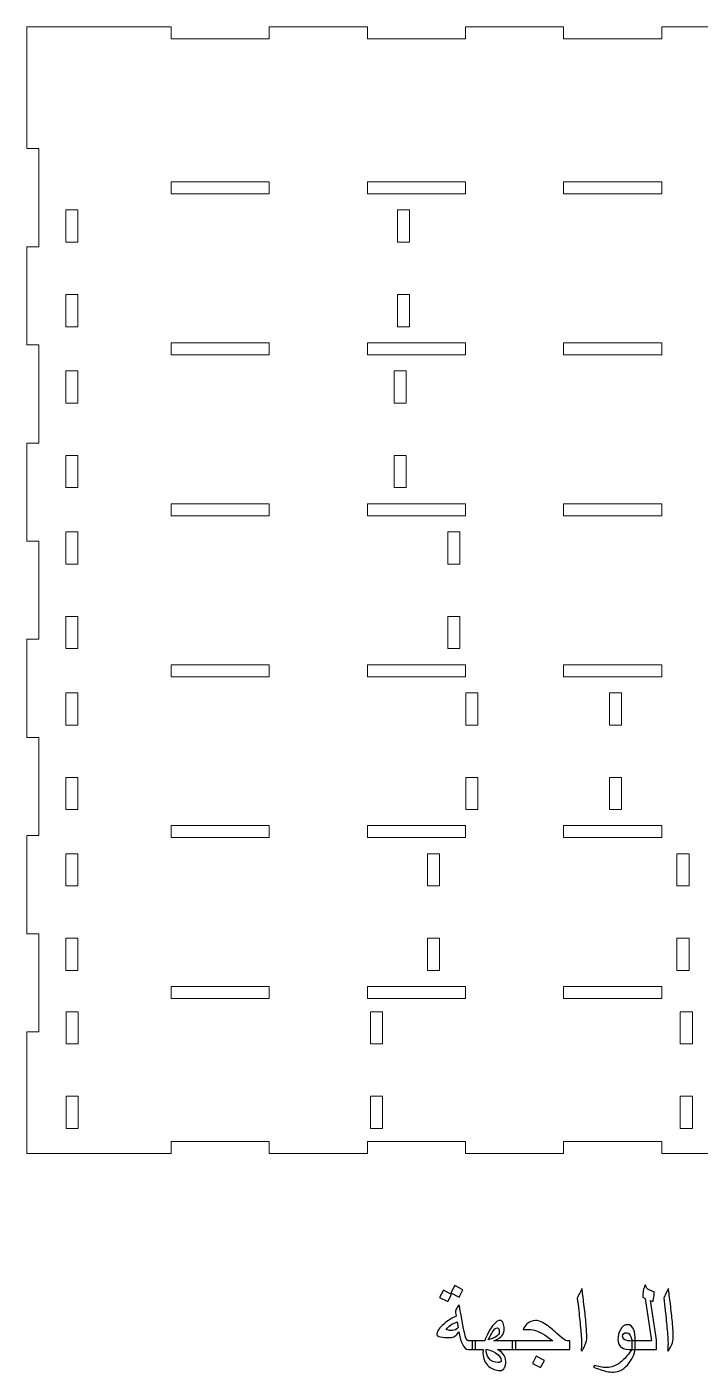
# Model space of a CAD drawing. Header units: millimetres. Extents: x -861 to 465, y -411 to 387.
# Drawn here: x -245.2 to -77.8, y 29.4 to 363.7 of the extents above; entities that cross this region are included whole.
import ezdxf

# ---------------------------------------------------------------- set-up
doc = ezdxf.new("R2010")
doc.units = ezdxf.units.MM
doc.header["$MEASUREMENT"] = 0
doc.layers.add('Layer 1', color=7, linetype='Continuous')

msp = doc.modelspace()

# ---------------------------------------------------------------- linework, layer by layer
at = {"layer": 'Layer 1', "color": 250, "lineweight": 9}
for points in [[(-209.3311, 322.2056), (-184.9411, 322.2056), (-184.9411, 325.2056), (-209.3311, 325.2056), (-209.3311, 322.2056)], [(-160.5511, 322.2056), (-136.1611, 322.2056), (-136.1611, 325.2056), (-160.5511, 325.2056), (-160.5511, 322.2056)], [(-111.7711, 322.2056), (-87.3811, 322.2056), (-87.3811, 325.2056), (-111.7711, 325.2056), (-111.7711, 322.2056)], [(-235.5023, 310.2065), (-232.5023, 310.2065), (-232.5023, 318.2065), (-235.5023, 318.2065), (-235.5023, 310.2065)], [(-153.0898, 310.2065), (-150.0898, 310.2065), (-150.0898, 318.2065), (-153.0898, 318.2065), (-153.0898, 310.2065)], [(-235.5023, 289.2065), (-232.5023, 289.2065), (-232.5023, 297.2065), (-235.5023, 297.2065), (-235.5023, 289.2065)], [(-153.0898, 289.2065), (-150.0898, 289.2065), (-150.0898, 297.2065), (-153.0898, 297.2065), (-153.0898, 289.2065)], [(-209.3311, 282.2121), (-184.9411, 282.2121), (-184.9411, 285.2121), (-209.3311, 285.2121), (-209.3311, 282.2121)], [(-160.5511, 282.2121), (-136.1611, 282.2121), (-136.1611, 285.2121), (-160.5511, 285.2121), (-160.5511, 282.2121)], [(-111.7711, 282.2121), (-87.3811, 282.2121), (-87.3811, 285.2121), (-111.7711, 285.2121), (-111.7711, 282.2121)], [(-235.5023, 270.2065), (-232.5023, 270.2065), (-232.5023, 278.2065), (-235.5023, 278.2065), (-235.5023, 270.2065)], [(-153.8668, 270.2065), (-150.8668, 270.2065), (-150.8668, 278.2065), (-153.8668, 278.2065), (-153.8668, 270.2065)], [(-235.5023, 249.2065), (-232.5023, 249.2065), (-232.5023, 257.2065), (-235.5023, 257.2065), (-235.5023, 249.2065)], [(-153.8668, 249.2065), (-150.8668, 249.2065), (-150.8668, 257.2065), (-153.8668, 257.2065), (-153.8668, 249.2065)], [(-209.3311, 242.1923), (-184.9411, 242.1923), (-184.9411, 245.1923), (-209.3311, 245.1923), (-209.3311, 242.1923)], [(-160.5511, 242.1923), (-136.1611, 242.1923), (-136.1611, 245.1923), (-160.5511, 245.1923), (-160.5511, 242.1923)], [(-111.7711, 242.1923), (-87.3811, 242.1923), (-87.3811, 245.1923), (-111.7711, 245.1923), (-111.7711, 242.1923)], [(-235.5023, 230.2065), (-232.5023, 230.2065), (-232.5023, 238.2065), (-235.5023, 238.2065), (-235.5023, 230.2065)], [(-140.5695, 230.2065), (-137.5695, 230.2065), (-137.5695, 238.2065), (-140.5695, 238.2065), (-140.5695, 230.2065)], [(-235.5023, 209.2065), (-232.5023, 209.2065), (-232.5023, 217.2065), (-235.5023, 217.2065), (-235.5023, 209.2065)], [(-140.5695, 209.2065), (-137.5695, 209.2065), (-137.5695, 217.2065), (-140.5695, 217.2065), (-140.5695, 209.2065)], [(-209.3311, 202.1988), (-184.9411, 202.1988), (-184.9411, 205.1988), (-209.3311, 205.1988), (-209.3311, 202.1988)], [(-160.5511, 202.1988), (-136.1611, 202.1988), (-136.1611, 205.1988), (-160.5511, 205.1988), (-160.5511, 202.1988)], [(-111.7711, 202.1988), (-87.3811, 202.1988), (-87.3811, 205.1988), (-111.7711, 205.1988), (-111.7711, 202.1988)], [(-235.5023, 190.2065), (-232.5023, 190.2065), (-232.5023, 198.2065), (-235.5023, 198.2065), (-235.5023, 190.2065)], [(-136.0715, 190.2065), (-133.0715, 190.2065), (-133.0715, 198.2065), (-136.0715, 198.2065), (-136.0715, 190.2065)], [(-100.3528, 190.2065), (-97.3528, 190.2065), (-97.3528, 198.2065), (-100.3528, 198.2065), (-100.3528, 190.2065)], [(-235.5023, 169.2065), (-232.5023, 169.2065), (-232.5023, 177.2065), (-235.5023, 177.2065), (-235.5023, 169.2065)], [(-136.0715, 169.2065), (-133.0715, 169.2065), (-133.0715, 177.2065), (-136.0715, 177.2065), (-136.0715, 169.2065)], [(-100.3528, 169.2065), (-97.3528, 169.2065), (-97.3528, 177.2065), (-100.3528, 177.2065), (-100.3528, 169.2065)], [(-209.3311, 162.2353), (-184.9411, 162.2353), (-184.9411, 165.2353), (-209.3311, 165.2353), (-209.3311, 162.2353)], [(-160.5511, 162.2353), (-136.1611, 162.2353), (-136.1611, 165.2353), (-160.5511, 165.2353), (-160.5511, 162.2353)], [(-111.7711, 162.2353), (-87.3811, 162.2353), (-87.3811, 165.2353), (-111.7711, 165.2353), (-111.7711, 162.2353)], [(-235.5023, 150.2065), (-232.5023, 150.2065), (-232.5023, 158.2065), (-235.5023, 158.2065), (-235.5023, 150.2065)], [(-145.6354, 150.2065), (-142.6354, 150.2065), (-142.6354, 158.2065), (-145.6354, 158.2065), (-145.6354, 150.2065)], [(-83.5913, 150.2065), (-80.5913, 150.2065), (-80.5913, 158.2065), (-83.5913, 158.2065), (-83.5913, 150.2065)], [(-235.5023, 129.2065), (-232.5023, 129.2065), (-232.5023, 137.2065), (-235.5023, 137.2065), (-235.5023, 129.2065)], [(-145.6354, 129.2065), (-142.6354, 129.2065), (-142.6354, 137.2065), (-145.6354, 137.2065), (-145.6354, 129.2065)], [(-83.5913, 129.2065), (-80.5913, 129.2065), (-80.5913, 137.2065), (-83.5913, 137.2065), (-83.5913, 129.2065)], [(-209.3311, 122.2418), (-184.9411, 122.2418), (-184.9411, 125.2418), (-209.3311, 125.2418), (-209.3311, 122.2418)], [(-160.5511, 122.2418), (-136.1611, 122.2418), (-136.1611, 125.2418), (-160.5511, 125.2418), (-160.5511, 122.2418)], [(-111.7711, 122.2418), (-87.3811, 122.2418), (-87.3811, 125.2418), (-111.7711, 125.2418), (-111.7711, 122.2418)], [(-235.4301, 110.9565), (-232.4301, 110.9565), (-232.4301, 118.9565), (-235.4301, 118.9565), (-235.4301, 110.9565)], [(-159.7613, 110.9565), (-156.7613, 110.9565), (-156.7613, 118.9565), (-159.7613, 118.9565), (-159.7613, 110.9565)], [(-82.7673, 110.9565), (-79.7673, 110.9565), (-79.7673, 118.9565), (-82.7673, 118.9565), (-82.7673, 110.9565)], [(-235.4301, 89.9565), (-232.4301, 89.9565), (-232.4301, 97.9565), (-235.4301, 97.9565), (-235.4301, 89.9565)], [(-159.7613, 89.9565), (-156.7613, 89.9565), (-156.7613, 97.9565), (-159.7613, 97.9565), (-159.7613, 89.9565)], [(-82.7673, 89.9565), (-79.7673, 89.9565), (-79.7673, 97.9565), (-82.7673, 97.9565), (-82.7673, 89.9565)]]:
    msp.add_lwpolyline(points, close=True, dxfattribs=at)
at = {"layer": 'Layer 1', "lineweight": 9}
for points in [[(-245.1861, 363.7065), (-245.1861, 363.7065), (-245.1861, 333.4615), (-245.1861, 333.4615)], [(-233.7211, 363.7065), (-233.7211, 363.7065), (-245.1861, 363.7065), (-245.1861, 363.7065)], [(-209.3311, 363.7065), (-209.3311, 363.7065), (-233.7211, 363.7065), (-233.7211, 363.7065)], [(-209.3311, 360.7065), (-209.3311, 360.7065), (-209.3311, 363.7065), (-209.3311, 363.7065)], [(-184.9411, 363.7065), (-184.9411, 363.7065), (-184.9411, 360.7065), (-184.9411, 360.7065)], [(-160.5511, 363.7065), (-160.5511, 363.7065), (-184.9411, 363.7065), (-184.9411, 363.7065)], [(-160.5511, 360.7065), (-160.5511, 360.7065), (-160.5511, 363.7065), (-160.5511, 363.7065)], [(-136.1611, 363.7065), (-136.1611, 363.7065), (-136.1611, 360.7065), (-136.1611, 360.7065)], [(-111.7711, 363.7065), (-111.7711, 363.7065), (-136.1611, 363.7065), (-136.1611, 363.7065)], [(-111.7711, 360.7065), (-111.7711, 360.7065), (-111.7711, 363.7065), (-111.7711, 363.7065)], [(-87.3811, 363.7065), (-87.3811, 363.7065), (-87.3811, 360.7065), (-87.3811, 360.7065)], [(-62.9911, 363.7065), (-62.9911, 363.7065), (-87.3811, 363.7065), (-87.3811, 363.7065)], [(-184.9411, 360.7065), (-184.9411, 360.7065), (-209.3311, 360.7065), (-209.3311, 360.7065)], [(-136.1611, 360.7065), (-136.1611, 360.7065), (-160.5511, 360.7065), (-160.5511, 360.7065)], [(-87.3811, 360.7065), (-87.3811, 360.7065), (-111.7711, 360.7065), (-111.7711, 360.7065)], [(-245.1861, 333.4615), (-245.1861, 333.4615), (-242.1861, 333.4615), (-242.1861, 333.4615)], [(-242.1861, 333.4615), (-242.1861, 333.4615), (-242.1861, 309.0715), (-242.1861, 309.0715)], [(-245.1861, 309.0715), (-245.1861, 309.0715), (-245.1861, 284.6815), (-245.1861, 284.6815)], [(-242.1861, 309.0715), (-242.1861, 309.0715), (-245.1861, 309.0715), (-245.1861, 309.0715)], [(-245.1861, 284.6815), (-245.1861, 284.6815), (-242.1861, 284.6815), (-242.1861, 284.6815)], [(-242.1861, 284.6815), (-242.1861, 284.6815), (-242.1861, 260.2915), (-242.1861, 260.2915)], [(-245.1861, 260.2915), (-245.1861, 260.2915), (-245.1861, 235.9015), (-245.1861, 235.9015)], [(-242.1861, 260.2915), (-242.1861, 260.2915), (-245.1861, 260.2915), (-245.1861, 260.2915)], [(-245.1861, 235.9015), (-245.1861, 235.9015), (-242.1861, 235.9015), (-242.1861, 235.9015)], [(-242.1861, 235.9015), (-242.1861, 235.9015), (-242.1861, 211.5115), (-242.1861, 211.5115)], [(-245.1861, 211.5115), (-245.1861, 211.5115), (-245.1861, 187.1215), (-245.1861, 187.1215)], [(-242.1861, 211.5115), (-242.1861, 211.5115), (-245.1861, 211.5115), (-245.1861, 211.5115)], [(-245.1861, 187.1215), (-245.1861, 187.1215), (-242.1861, 187.1215), (-242.1861, 187.1215)], [(-242.1861, 187.1215), (-242.1861, 187.1215), (-242.1861, 162.7315), (-242.1861, 162.7315)], [(-245.1861, 162.7315), (-245.1861, 162.7315), (-245.1861, 138.3415), (-245.1861, 138.3415)], [(-242.1861, 162.7315), (-242.1861, 162.7315), (-245.1861, 162.7315), (-245.1861, 162.7315)], [(-245.1861, 138.3415), (-245.1861, 138.3415), (-242.1861, 138.3415), (-242.1861, 138.3415)], [(-242.1861, 138.3415), (-242.1861, 138.3415), (-242.1861, 113.9515), (-242.1861, 113.9515)], [(-245.1861, 113.9515), (-245.1861, 113.9515), (-245.1861, 83.7065), (-245.1861, 83.7065)], [(-242.1861, 113.9515), (-242.1861, 113.9515), (-245.1861, 113.9515), (-245.1861, 113.9515)], [(-245.1861, 83.7065), (-245.1861, 83.7065), (-209.3311, 83.7065), (-209.3311, 83.7065)], [(-209.3311, 86.7065), (-209.3311, 86.7065), (-184.9411, 86.7065), (-184.9411, 86.7065)], [(-209.3311, 83.7065), (-209.3311, 83.7065), (-209.3311, 86.7065), (-209.3311, 86.7065)], [(-184.9411, 86.7065), (-184.9411, 86.7065), (-184.9411, 83.7065), (-184.9411, 83.7065)], [(-184.9411, 83.7065), (-184.9411, 83.7065), (-160.5511, 83.7065), (-160.5511, 83.7065)], [(-160.5511, 86.7065), (-160.5511, 86.7065), (-136.1611, 86.7065), (-136.1611, 86.7065)], [(-160.5511, 83.7065), (-160.5511, 83.7065), (-160.5511, 86.7065), (-160.5511, 86.7065)], [(-136.1611, 86.7065), (-136.1611, 86.7065), (-136.1611, 83.7065), (-136.1611, 83.7065)], [(-136.1611, 83.7065), (-136.1611, 83.7065), (-111.7711, 83.7065), (-111.7711, 83.7065)], [(-111.7711, 86.7065), (-111.7711, 86.7065), (-87.3811, 86.7065), (-87.3811, 86.7065)], [(-111.7711, 83.7065), (-111.7711, 83.7065), (-111.7711, 86.7065), (-111.7711, 86.7065)], [(-87.3811, 86.7065), (-87.3811, 86.7065), (-87.3811, 83.7065), (-87.3811, 83.7065)], [(-87.3811, 83.7065), (-87.3811, 83.7065), (-62.9911, 83.7065), (-62.9911, 83.7065)]]:
    msp.add_open_spline(points, degree=3, dxfattribs=at)
at = {"layer": 'Layer 1', "color": 250}
for points, knots in [([(-136.8416, 49.8435), (-136.8416, 49.8435), (-137.756, 48.0401), (-137.756, 48.0401), (-137.756, 48.0401), (-137.756, 48.0401), (-139.788, 49.0815), (-139.788, 49.0815), (-139.788, 49.0815), (-139.788, 49.0815), (-138.8482, 50.8849), (-138.8482, 50.8849), (-138.8482, 50.8849), (-138.8482, 50.8849), (-136.8416, 49.8435), (-136.8416, 49.8435)], [0, 0, 0, 0, 0.2, 0.2, 0.2, 0.2, 0.4, 0.4, 0.4, 0.4, 0.6, 0.6, 0.6, 0.6, 1, 1, 1, 1]), ([(-106.0102, 38.151), (-106.0102, 37.4906), (-106.133, 36.8472), (-106.3743, 36.2291), (-106.3743, 36.2291), (-106.5013, 35.8989), (-106.7722, 35.374), (-107.1913, 34.6543), (-107.1913, 34.6543), (-107.1913, 34.6543), (-107.4157, 34.7771), (-107.4157, 34.7771), (-107.4157, 34.7771), (-107.386, 35.0184), (-107.3606, 35.2935), (-107.3395, 35.611), (-107.3395, 35.611), (-107.3183, 35.9243), (-107.3056, 36.136), (-107.3056, 36.2418), (-107.3056, 36.2418), (-107.3056, 37.1012), (-107.3733, 38.3034), (-107.5088, 39.8444), (-107.5088, 39.8444), (-107.6485, 41.3853), (-107.8094, 42.994), (-107.9999, 44.6746), (-107.9999, 44.6746), (-108.1184, 45.6906), (-108.2454, 46.7278), (-108.3851, 47.7861), (-108.3851, 47.7861), (-108.22, 48.1502), (-108.0295, 48.5396), (-107.8178, 48.963), (-107.8178, 48.963), (-107.6062, 49.3821), (-107.4072, 49.7758), (-107.2167, 50.1483), (-107.2167, 50.1483), (-107.0855, 49.2085), (-106.9161, 47.9173), (-106.7129, 46.2833), (-106.7129, 46.2833), (-106.5097, 44.645), (-106.3489, 43.1718), (-106.2346, 41.8552), (-106.2346, 41.8552), (-106.0864, 40.2211), (-106.0102, 38.985), (-106.0102, 38.151)], [0, 0, 0, 0, 0.07142857, 0.07142857, 0.07142857, 0.07142857, 0.14285714, 0.14285714, 0.14285714, 0.14285714, 0.21428571, 0.21428571, 0.21428571, 0.21428571, 0.28571429, 0.28571429, 0.28571429, 0.28571429, 0.35714286, 0.35714286, 0.35714286, 0.35714286, 0.42857143, 0.42857143, 0.42857143, 0.42857143, 0.5, 0.5, 0.5, 0.5, 0.57142857, 0.57142857, 0.57142857, 0.57142857, 0.64285714, 0.64285714, 0.64285714, 0.64285714, 0.71428571, 0.71428571, 0.71428571, 0.71428571, 0.78571429, 0.78571429, 0.78571429, 0.78571429, 0.85714286, 0.85714286, 0.85714286, 0.85714286, 1, 1, 1, 1]), ([(-88.7086, 34.9845), (-88.7086, 34.9845), (-94.83, 34.9845), (-94.83, 34.9845), (-94.83, 34.9845), (-94.83, 34.9845), (-94.83, 37.1435), (-94.83, 37.1435), (-94.83, 37.1435), (-94.83, 37.1435), (-89.9532, 37.1435), (-89.9532, 37.1435), (-89.9532, 37.1435), (-89.9532, 37.1435), (-91.4772, 47.693), (-91.4772, 47.693), (-91.4772, 47.693), (-91.4772, 47.693), (-92.1122, 47.9978), (-92.1122, 47.9978), (-92.1122, 47.9978), (-92.1122, 48.565), (-92.0614, 49.0984), (-91.964, 49.598), (-91.964, 49.598), (-91.8624, 50.0933), (-91.7143, 50.5801), (-91.5153, 51.0458), (-91.5153, 51.0458), (-91.5153, 51.0458), (-91.3248, 50.9103), (-91.3248, 50.9103), (-91.3248, 50.9103), (-91.3248, 50.4319), (-91.0539, 50.0721), (-90.5078, 49.8308), (-90.5078, 49.8308), (-90.0929, 49.6657), (-89.6696, 49.5006), (-89.242, 49.3355), (-89.242, 49.3355), (-89.242, 48.9249), (-89.2759, 48.4888), (-89.3436, 48.0232), (-89.3436, 48.0232), (-89.4071, 47.5533), (-89.4875, 47.2061), (-89.5807, 46.9775), (-89.5807, 46.9775), (-89.5807, 46.9775), (-90.1818, 47.1765), (-90.1818, 47.1765), (-90.1818, 47.1765), (-90.1818, 47.1765), (-88.7086, 37.4187), (-88.7086, 37.4187), (-88.7086, 37.4187), (-88.7086, 37.4187), (-88.7086, 34.9845), (-88.7086, 34.9845)], [0, 0, 0, 0, 0.0625, 0.0625, 0.0625, 0.0625, 0.125, 0.125, 0.125, 0.125, 0.1875, 0.1875, 0.1875, 0.1875, 0.25, 0.25, 0.25, 0.25, 0.3125, 0.3125, 0.3125, 0.3125, 0.375, 0.375, 0.375, 0.375, 0.4375, 0.4375, 0.4375, 0.4375, 0.5, 0.5, 0.5, 0.5, 0.5625, 0.5625, 0.5625, 0.5625, 0.625, 0.625, 0.625, 0.625, 0.6875, 0.6875, 0.6875, 0.6875, 0.75, 0.75, 0.75, 0.75, 0.8125, 0.8125, 0.8125, 0.8125, 0.875, 0.875, 0.875, 0.875, 1, 1, 1, 1]), ([(-84.5176, 38.151), (-84.5176, 37.4906), (-84.6404, 36.8472), (-84.8817, 36.2291), (-84.8817, 36.2291), (-85.0087, 35.8989), (-85.2796, 35.374), (-85.6987, 34.6543), (-85.6987, 34.6543), (-85.6987, 34.6543), (-85.9231, 34.7771), (-85.9231, 34.7771), (-85.9231, 34.7771), (-85.8934, 35.0184), (-85.868, 35.2935), (-85.8469, 35.611), (-85.8469, 35.611), (-85.8257, 35.9243), (-85.813, 36.136), (-85.813, 36.2418), (-85.813, 36.2418), (-85.813, 37.1012), (-85.8807, 38.3034), (-86.0162, 39.8444), (-86.0162, 39.8444), (-86.1559, 41.3853), (-86.3168, 42.994), (-86.5073, 44.6746), (-86.5073, 44.6746), (-86.6258, 45.6906), (-86.7528, 46.7278), (-86.8925, 47.7861), (-86.8925, 47.7861), (-86.7274, 48.1502), (-86.5369, 48.5396), (-86.3252, 48.963), (-86.3252, 48.963), (-86.1136, 49.3821), (-85.9146, 49.7758), (-85.7241, 50.1483), (-85.7241, 50.1483), (-85.5929, 49.2085), (-85.4235, 47.9173), (-85.2203, 46.2833), (-85.2203, 46.2833), (-85.0171, 44.645), (-84.8563, 43.1718), (-84.742, 41.8552), (-84.742, 41.8552), (-84.5938, 40.2211), (-84.5176, 38.985), (-84.5176, 38.151)], [0, 0, 0, 0, 0.07142857, 0.07142857, 0.07142857, 0.07142857, 0.14285714, 0.14285714, 0.14285714, 0.14285714, 0.21428571, 0.21428571, 0.21428571, 0.21428571, 0.28571429, 0.28571429, 0.28571429, 0.28571429, 0.35714286, 0.35714286, 0.35714286, 0.35714286, 0.42857143, 0.42857143, 0.42857143, 0.42857143, 0.5, 0.5, 0.5, 0.5, 0.57142857, 0.57142857, 0.57142857, 0.57142857, 0.64285714, 0.64285714, 0.64285714, 0.64285714, 0.71428571, 0.71428571, 0.71428571, 0.71428571, 0.78571429, 0.78571429, 0.78571429, 0.78571429, 0.85714286, 0.85714286, 0.85714286, 0.85714286, 1, 1, 1, 1]), ([(-139.661, 48.7005), (-139.661, 48.7005), (-140.5796, 46.9225), (-140.5796, 46.9225), (-140.5796, 46.9225), (-140.5796, 46.9225), (-142.6074, 47.9766), (-142.6074, 47.9766), (-142.6074, 47.9766), (-142.6074, 47.9766), (-141.6507, 49.7673), (-141.6507, 49.7673), (-141.6507, 49.7673), (-141.6507, 49.7673), (-139.661, 48.7005), (-139.661, 48.7005)], [0, 0, 0, 0, 0.2, 0.2, 0.2, 0.2, 0.4, 0.4, 0.4, 0.4, 0.6, 0.6, 0.6, 0.6, 1, 1, 1, 1]), ([(-133.6666, 34.9845), (-133.6666, 34.9845), (-135.4404, 34.9845), (-135.4404, 34.9845), (-135.4404, 34.9845), (-136.033, 34.9845), (-136.558, 35.4925), (-137.0152, 36.5043), (-137.0152, 36.5043), (-137.3538, 37.2663), (-137.6248, 38.2442), (-137.8322, 39.438), (-137.8322, 39.438), (-138.0777, 38.9765), (-138.3952, 38.6209), (-138.772, 38.3627), (-138.772, 38.3627), (-139.153, 38.1087), (-139.5552, 37.9817), (-139.9743, 37.9817), (-139.9743, 37.9817), (-140.9225, 37.9817), (-141.7142, 38.0452), (-142.3449, 38.1722), (-142.3449, 38.1722), (-142.9757, 38.3034), (-143.2932, 38.4643), (-143.2932, 38.6633), (-143.2932, 38.6633), (-143.2932, 39.3745), (-142.8318, 40.1619), (-141.9089, 41.0255), (-141.9089, 41.0255), (-140.9903, 41.8891), (-139.8388, 42.6468), (-138.4545, 43.2903), (-138.4545, 43.2903), (-138.4714, 43.358), (-138.5053, 43.5274), (-138.5603, 43.811), (-138.5603, 43.811), (-138.6154, 44.0904), (-138.645, 44.264), (-138.645, 44.3275), (-138.645, 44.3275), (-138.645, 44.6111), (-138.5476, 44.9244), (-138.3529, 45.2673), (-138.3529, 45.2673), (-138.192, 45.5509), (-137.9804, 45.8388), (-137.7179, 46.1351), (-137.7179, 46.1351), (-137.6332, 45.6229), (-137.5486, 45.1276), (-137.4639, 44.6492), (-137.4639, 44.6492), (-137.375, 44.1708), (-137.2776, 43.6755), (-137.1591, 43.1633), (-137.1591, 43.1633), (-137.1591, 43.1633), (-136.7908, 41.0339), (-136.7908, 41.0339), (-136.7908, 41.0339), (-136.5834, 39.8613), (-136.3971, 38.9935), (-136.232, 38.4304), (-136.232, 38.4304), (-135.9738, 37.5711), (-135.7113, 37.1435), (-135.4361, 37.1435), (-135.4361, 37.1435), (-135.4361, 37.1435), (-133.6666, 37.1435), (-133.6666, 37.1435), (-133.6666, 37.1435), (-133.6666, 37.1435), (-133.6666, 34.9845), (-133.6666, 34.9845)], [0, 0, 0, 0, 0.04761905, 0.04761905, 0.04761905, 0.04761905, 0.0952381, 0.0952381, 0.0952381, 0.0952381, 0.14285714, 0.14285714, 0.14285714, 0.14285714, 0.19047619, 0.19047619, 0.19047619, 0.19047619, 0.23809524, 0.23809524, 0.23809524, 0.23809524, 0.28571429, 0.28571429, 0.28571429, 0.28571429, 0.33333333, 0.33333333, 0.33333333, 0.33333333, 0.38095238, 0.38095238, 0.38095238, 0.38095238, 0.42857143, 0.42857143, 0.42857143, 0.42857143, 0.47619048, 0.47619048, 0.47619048, 0.47619048, 0.52380952, 0.52380952, 0.52380952, 0.52380952, 0.57142857, 0.57142857, 0.57142857, 0.57142857, 0.61904762, 0.61904762, 0.61904762, 0.61904762, 0.66666667, 0.66666667, 0.66666667, 0.66666667, 0.71428571, 0.71428571, 0.71428571, 0.71428571, 0.76190476, 0.76190476, 0.76190476, 0.76190476, 0.80952381, 0.80952381, 0.80952381, 0.80952381, 0.85714286, 0.85714286, 0.85714286, 0.85714286, 0.9047619, 0.9047619, 0.9047619, 0.9047619, 1, 1, 1, 1]), ([(-137.9973, 40.5175), (-137.9973, 40.5175), (-138.2386, 41.8679), (-138.2386, 41.8679), (-138.2386, 41.8679), (-138.9498, 41.6097), (-139.5128, 41.343), (-139.9235, 41.0678), (-139.9235, 41.0678), (-140.3341, 40.7926), (-140.677, 40.4243), (-140.9564, 39.9714), (-140.9564, 39.9714), (-140.7828, 39.8952), (-140.5839, 39.8359), (-140.351, 39.7978), (-140.351, 39.7978), (-140.1224, 39.7555), (-139.8049, 39.7343), (-139.4028, 39.7343), (-139.4028, 39.7343), (-138.9117, 39.7343), (-138.4418, 39.9968), (-137.9973, 40.5175)], [0, 0, 0, 0, 0.14285714, 0.14285714, 0.14285714, 0.14285714, 0.28571429, 0.28571429, 0.28571429, 0.28571429, 0.42857143, 0.42857143, 0.42857143, 0.42857143, 0.57142857, 0.57142857, 0.57142857, 0.57142857, 0.71428571, 0.71428571, 0.71428571, 0.71428571, 1, 1, 1, 1]), ([(-123.659, 34.9845), (-123.659, 34.9845), (-128.1971, 34.9845), (-128.1971, 34.9845), (-128.1971, 34.9845), (-127.668, 34.7347), (-127.2235, 34.3834), (-126.8509, 33.9262), (-126.8509, 33.9262), (-126.381, 33.3547), (-126.1482, 32.7366), (-126.1482, 32.0635), (-126.1482, 32.0635), (-126.1482, 31.42), (-126.2456, 30.8993), (-126.4445, 30.5099), (-126.4445, 30.5099), (-126.6943, 30.023), (-127.0795, 29.7775), (-127.6087, 29.7775), (-127.6087, 29.7775), (-128.5951, 29.7775), (-129.5052, 30.1204), (-130.3265, 30.8104), (-130.3265, 30.8104), (-131.3171, 31.6359), (-131.8124, 32.7324), (-131.8124, 34.0913), (-131.8124, 34.0913), (-131.8124, 34.0913), (-131.787, 34.9845), (-131.787, 34.9845), (-131.787, 34.9845), (-131.787, 34.9845), (-134.5302, 34.9845), (-134.5302, 34.9845), (-134.5302, 34.9845), (-134.5302, 34.9845), (-134.5302, 37.1435), (-134.5302, 37.1435), (-134.5302, 37.1435), (-134.5302, 37.1435), (-131.3806, 37.1435), (-131.3806, 37.1435), (-131.3806, 37.1435), (-131.0927, 37.914), (-130.7752, 38.6252), (-130.4281, 39.2856), (-130.4281, 39.2856), (-129.9921, 40.1238), (-129.5306, 40.8011), (-129.0523, 41.3303), (-129.0523, 41.3303), (-128.5019, 41.9441), (-127.9812, 42.2489), (-127.4944, 42.2489), (-127.4944, 42.2489), (-127.2404, 42.2489), (-127.016, 42.0245), (-126.8213, 41.58), (-126.8213, 41.58), (-126.6266, 41.1355), (-126.5292, 40.6572), (-126.5292, 40.1534), (-126.5292, 40.1534), (-126.5292, 39.4295), (-126.7197, 38.8368), (-127.0965, 38.3839), (-127.0965, 38.3839), (-127.3208, 38.1087), (-127.9897, 37.6981), (-129.1031, 37.1435), (-129.1031, 37.1435), (-129.1031, 37.1435), (-123.659, 37.1435), (-123.659, 37.1435), (-123.659, 37.1435), (-123.659, 37.1435), (-123.659, 34.9845), (-123.659, 34.9845)], [0, 0, 0, 0, 0.04761905, 0.04761905, 0.04761905, 0.04761905, 0.0952381, 0.0952381, 0.0952381, 0.0952381, 0.14285714, 0.14285714, 0.14285714, 0.14285714, 0.19047619, 0.19047619, 0.19047619, 0.19047619, 0.23809524, 0.23809524, 0.23809524, 0.23809524, 0.28571429, 0.28571429, 0.28571429, 0.28571429, 0.33333333, 0.33333333, 0.33333333, 0.33333333, 0.38095238, 0.38095238, 0.38095238, 0.38095238, 0.42857143, 0.42857143, 0.42857143, 0.42857143, 0.47619048, 0.47619048, 0.47619048, 0.47619048, 0.52380952, 0.52380952, 0.52380952, 0.52380952, 0.57142857, 0.57142857, 0.57142857, 0.57142857, 0.61904762, 0.61904762, 0.61904762, 0.61904762, 0.66666667, 0.66666667, 0.66666667, 0.66666667, 0.71428571, 0.71428571, 0.71428571, 0.71428571, 0.76190476, 0.76190476, 0.76190476, 0.76190476, 0.80952381, 0.80952381, 0.80952381, 0.80952381, 0.85714286, 0.85714286, 0.85714286, 0.85714286, 0.9047619, 0.9047619, 0.9047619, 0.9047619, 1, 1, 1, 1]), ([(-127.7484, 39.239), (-127.7484, 40.0264), (-127.9135, 40.4201), (-128.2437, 40.4201), (-128.2437, 40.4201), (-128.5993, 40.4201), (-129.0269, 40.0306), (-129.5222, 39.2517), (-129.5222, 39.2517), (-129.7635, 38.8792), (-130.1021, 38.2611), (-130.5424, 37.3933), (-130.5424, 37.3933), (-129.7889, 37.5965), (-129.1539, 37.8589), (-128.6416, 38.1722), (-128.6416, 38.1722), (-128.0447, 38.5363), (-127.7484, 38.8919), (-127.7484, 39.239)], [0, 0, 0, 0, 0.16666667, 0.16666667, 0.16666667, 0.16666667, 0.33333333, 0.33333333, 0.33333333, 0.33333333, 0.5, 0.5, 0.5, 0.5, 0.66666667, 0.66666667, 0.66666667, 0.66666667, 1, 1, 1, 1]), ([(-110.197, 34.9845), (-110.197, 34.9845), (-124.5226, 34.9845), (-124.5226, 34.9845), (-124.5226, 34.9845), (-124.5226, 34.9845), (-124.5226, 37.1435), (-124.5226, 37.1435), (-124.5226, 37.1435), (-124.5226, 37.1435), (-114.4134, 37.1435), (-114.4134, 37.1435), (-114.4134, 37.1435), (-115.2558, 37.7997), (-115.967, 38.3077), (-116.547, 38.6717), (-116.547, 38.6717), (-117.2667, 39.1289), (-117.9228, 39.4591), (-118.5197, 39.6666), (-118.5197, 39.6666), (-119.1886, 39.8994), (-119.8659, 40.0137), (-120.5517, 40.0137), (-120.5517, 40.0137), (-120.9751, 40.0137), (-121.3984, 39.9841), (-121.8302, 39.9248), (-121.8302, 39.9248), (-121.5889, 40.5344), (-121.2756, 41.0255), (-120.8862, 41.3938), (-120.8862, 41.3938), (-120.3274, 41.9314), (-119.6162, 42.1981), (-118.7526, 42.1981), (-118.7526, 42.1981), (-117.9101, 42.1981), (-116.9153, 41.7832), (-115.7638, 40.9577), (-115.7638, 40.9577), (-115.1966, 40.5471), (-114.2652, 39.7597), (-112.9741, 38.604), (-112.9741, 38.604), (-111.975, 37.7065), (-111.2977, 37.2197), (-110.9421, 37.1435), (-110.9421, 37.1435), (-110.9421, 37.1435), (-110.197, 37.1435), (-110.197, 37.1435), (-110.197, 37.1435), (-110.197, 37.1435), (-110.197, 34.9845), (-110.197, 34.9845)], [0, 0, 0, 0, 0.06666667, 0.06666667, 0.06666667, 0.06666667, 0.13333333, 0.13333333, 0.13333333, 0.13333333, 0.2, 0.2, 0.2, 0.2, 0.26666667, 0.26666667, 0.26666667, 0.26666667, 0.33333333, 0.33333333, 0.33333333, 0.33333333, 0.4, 0.4, 0.4, 0.4, 0.46666667, 0.46666667, 0.46666667, 0.46666667, 0.53333333, 0.53333333, 0.53333333, 0.53333333, 0.6, 0.6, 0.6, 0.6, 0.66666667, 0.66666667, 0.66666667, 0.66666667, 0.73333333, 0.73333333, 0.73333333, 0.73333333, 0.8, 0.8, 0.8, 0.8, 0.86666667, 0.86666667, 0.86666667, 0.86666667, 1, 1, 1, 1]), ([(-93.9706, 35.755), (-93.9706, 34.3834), (-94.4744, 33.0202), (-95.4861, 31.6656), (-95.4861, 31.6656), (-96.608, 30.1543), (-97.9076, 29.3965), (-99.3808, 29.3965), (-99.3808, 29.3965), (-99.9269, 29.3965), (-100.4899, 29.46), (-101.0699, 29.5828), (-101.0699, 29.5828), (-101.4932, 29.6717), (-102.0436, 29.8283), (-102.7209, 30.0484), (-102.7209, 30.0484), (-103.2585, 30.2389), (-103.7962, 30.421), (-104.3338, 30.603), (-104.3338, 30.603), (-104.3338, 30.603), (-104.1221, 31.039), (-104.1221, 31.039), (-104.1221, 31.039), (-103.6607, 30.9332), (-103.1739, 30.8189), (-102.6659, 30.6961), (-102.6659, 30.6961), (-102.1579, 30.5734), (-101.7007, 30.5141), (-101.2943, 30.5141), (-101.2943, 30.5141), (-100.2867, 30.5141), (-99.33, 30.7723), (-98.4283, 31.2888), (-98.4283, 31.2888), (-97.7256, 31.6994), (-97.0228, 32.2921), (-96.3201, 33.0668), (-96.3201, 33.0668), (-95.9645, 33.4605), (-95.4607, 34.0997), (-94.8088, 34.9845), (-94.8088, 34.9845), (-95.9264, 34.9845), (-96.7646, 35.1623), (-97.3192, 35.5221), (-97.3192, 35.5221), (-97.9499, 35.9285), (-98.2632, 36.5974), (-98.2632, 37.5287), (-98.2632, 37.5287), (-98.2632, 38.3839), (-98.0642, 39.1797), (-97.6663, 39.9121), (-97.6663, 39.9121), (-97.2006, 40.7588), (-96.6122, 41.1821), (-95.901, 41.1821), (-95.901, 41.1821), (-95.1771, 41.1821), (-94.6606, 40.763), (-94.3431, 39.9206), (-94.3431, 39.9206), (-94.0934, 39.2644), (-93.9706, 38.35), (-93.9706, 37.1774), (-93.9706, 37.1774), (-93.9706, 37.1774), (-93.9706, 35.755), (-93.9706, 35.755)], [0, 0, 0, 0, 0.05263158, 0.05263158, 0.05263158, 0.05263158, 0.10526316, 0.10526316, 0.10526316, 0.10526316, 0.15789474, 0.15789474, 0.15789474, 0.15789474, 0.21052632, 0.21052632, 0.21052632, 0.21052632, 0.26315789, 0.26315789, 0.26315789, 0.26315789, 0.31578947, 0.31578947, 0.31578947, 0.31578947, 0.36842105, 0.36842105, 0.36842105, 0.36842105, 0.42105263, 0.42105263, 0.42105263, 0.42105263, 0.47368421, 0.47368421, 0.47368421, 0.47368421, 0.52631579, 0.52631579, 0.52631579, 0.52631579, 0.57894737, 0.57894737, 0.57894737, 0.57894737, 0.63157895, 0.63157895, 0.63157895, 0.63157895, 0.68421053, 0.68421053, 0.68421053, 0.68421053, 0.73684211, 0.73684211, 0.73684211, 0.73684211, 0.78947368, 0.78947368, 0.78947368, 0.78947368, 0.84210526, 0.84210526, 0.84210526, 0.84210526, 0.89473684, 0.89473684, 0.89473684, 0.89473684, 1, 1, 1, 1]), ([(-94.758, 37.1181), (-94.94, 37.9182), (-95.1602, 38.4685), (-95.4184, 38.7776), (-95.4184, 38.7776), (-95.6385, 39.0443), (-95.9137, 39.1755), (-96.2354, 39.1755), (-96.2354, 39.1755), (-96.4683, 39.1755), (-96.6715, 39.0993), (-96.8408, 38.9469), (-96.8408, 38.9469), (-97.0101, 38.7903), (-97.0948, 38.5998), (-97.0948, 38.3669), (-97.0948, 38.3669), (-97.0948, 37.9563), (-96.9128, 37.6473), (-96.5487, 37.4356), (-96.5487, 37.4356), (-96.1846, 37.2239), (-95.5877, 37.1181), (-94.758, 37.1181)], [0, 0, 0, 0, 0.14285714, 0.14285714, 0.14285714, 0.14285714, 0.28571429, 0.28571429, 0.28571429, 0.28571429, 0.42857143, 0.42857143, 0.42857143, 0.42857143, 0.57142857, 0.57142857, 0.57142857, 0.57142857, 0.71428571, 0.71428571, 0.71428571, 0.71428571, 1, 1, 1, 1]), ([(-127.2658, 32.2667), (-127.2658, 32.9229), (-127.7442, 33.5494), (-128.7051, 34.1548), (-128.7051, 34.1548), (-129.4925, 34.6501), (-130.263, 34.9633), (-131.025, 35.0946), (-131.025, 35.0946), (-131.025, 34.1844), (-130.8049, 33.4393), (-130.3688, 32.8509), (-130.3688, 32.8509), (-129.8397, 32.1397), (-129.048, 31.7841), (-127.9982, 31.7841), (-127.9982, 31.7841), (-127.7992, 31.7841), (-127.6256, 31.8264), (-127.4817, 31.9069), (-127.4817, 31.9069), (-127.3378, 31.9915), (-127.2658, 32.1101), (-127.2658, 32.2667)], [0, 0, 0, 0, 0.14285714, 0.14285714, 0.14285714, 0.14285714, 0.28571429, 0.28571429, 0.28571429, 0.28571429, 0.42857143, 0.42857143, 0.42857143, 0.42857143, 0.57142857, 0.57142857, 0.57142857, 0.57142857, 0.71428571, 0.71428571, 0.71428571, 0.71428571, 1, 1, 1, 1]), ([(-116.5216, 32.309), (-116.5216, 32.309), (-117.4783, 30.5141), (-117.4783, 30.5141), (-117.4783, 30.5141), (-117.4783, 30.5141), (-119.468, 31.5513), (-119.468, 31.5513), (-119.468, 31.5513), (-119.468, 31.5513), (-118.5578, 33.3589), (-118.5578, 33.3589), (-118.5578, 33.3589), (-118.5578, 33.3589), (-116.5216, 32.309), (-116.5216, 32.309)], [0, 0, 0, 0, 0.2, 0.2, 0.2, 0.2, 0.4, 0.4, 0.4, 0.4, 0.6, 0.6, 0.6, 0.6, 1, 1, 1, 1])]:
    msp.add_open_spline(points, degree=3, knots=knots, dxfattribs=at)

doc.saveas('drawing.dxf')
